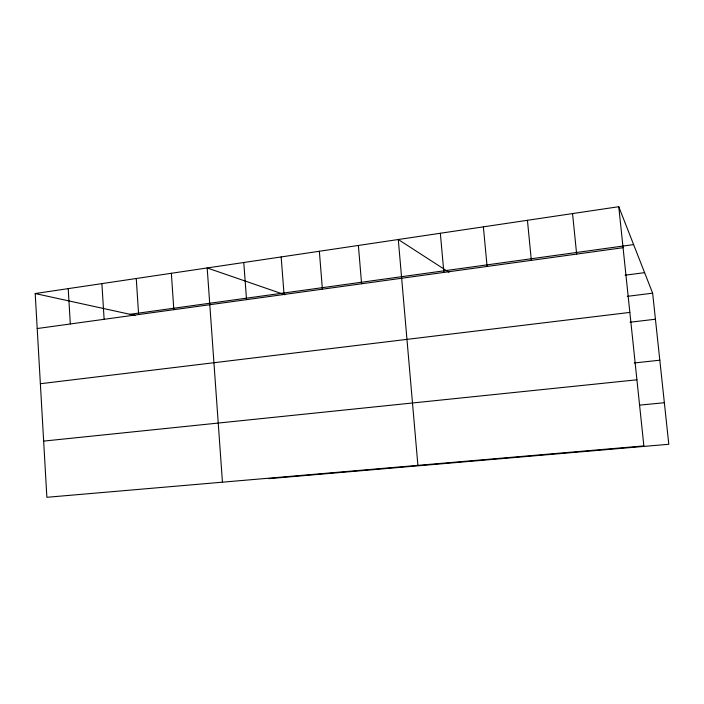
<?xml version="1.0" encoding="UTF-8"?>
<svg xmlns="http://www.w3.org/2000/svg" width="704" height="704" viewBox="0 0 704 704"><rect width="100%" height="100%" fill="white"/><g stroke="black" fill="none" stroke-linecap="round" stroke-linejoin="round"><path stroke-width="1.06" d="M618.763 206.703L643.861 445.905L46.869 497.297L35.2 293.542L618.763 206.703L652.643 293.172L668.8 444.277L268.919 478.65M129.967 314.301L633.609 244.587M37.206 328.539L623.066 247.694M625.108 275.202L644.6 272.65M627.29 296.349L652.643 293.172M40.366 383.724L629.851 312.409M630.001 322.23L655.433 319.22M634.269 362.965L659.815 360.21M43.657 441.1L636.926 379.799M639.769 405.108L664.356 402.732M35.2 293.542L135.062 315.418M284.874 294.73L207.178 267.951L222.446 482.178M448.95 272.263L398.288 239.51L417.903 465.353M572.554 213.585L576.646 254.1M527.437 220.299L531.335 260.348M483.375 226.855L487.089 266.455M440.343 233.253L443.872 272.422M358.389 245.45L361.592 283.774M319.352 251.258L322.397 289.186M281.16 256.942L284.055 294.474M243.778 262.504L246.532 299.649M171.354 273.284L173.835 309.681M136.259 278.502L138.618 314.547M101.886 283.615L104.122 319.308M68.209 288.631L70.321 323.972"/></g></svg>
